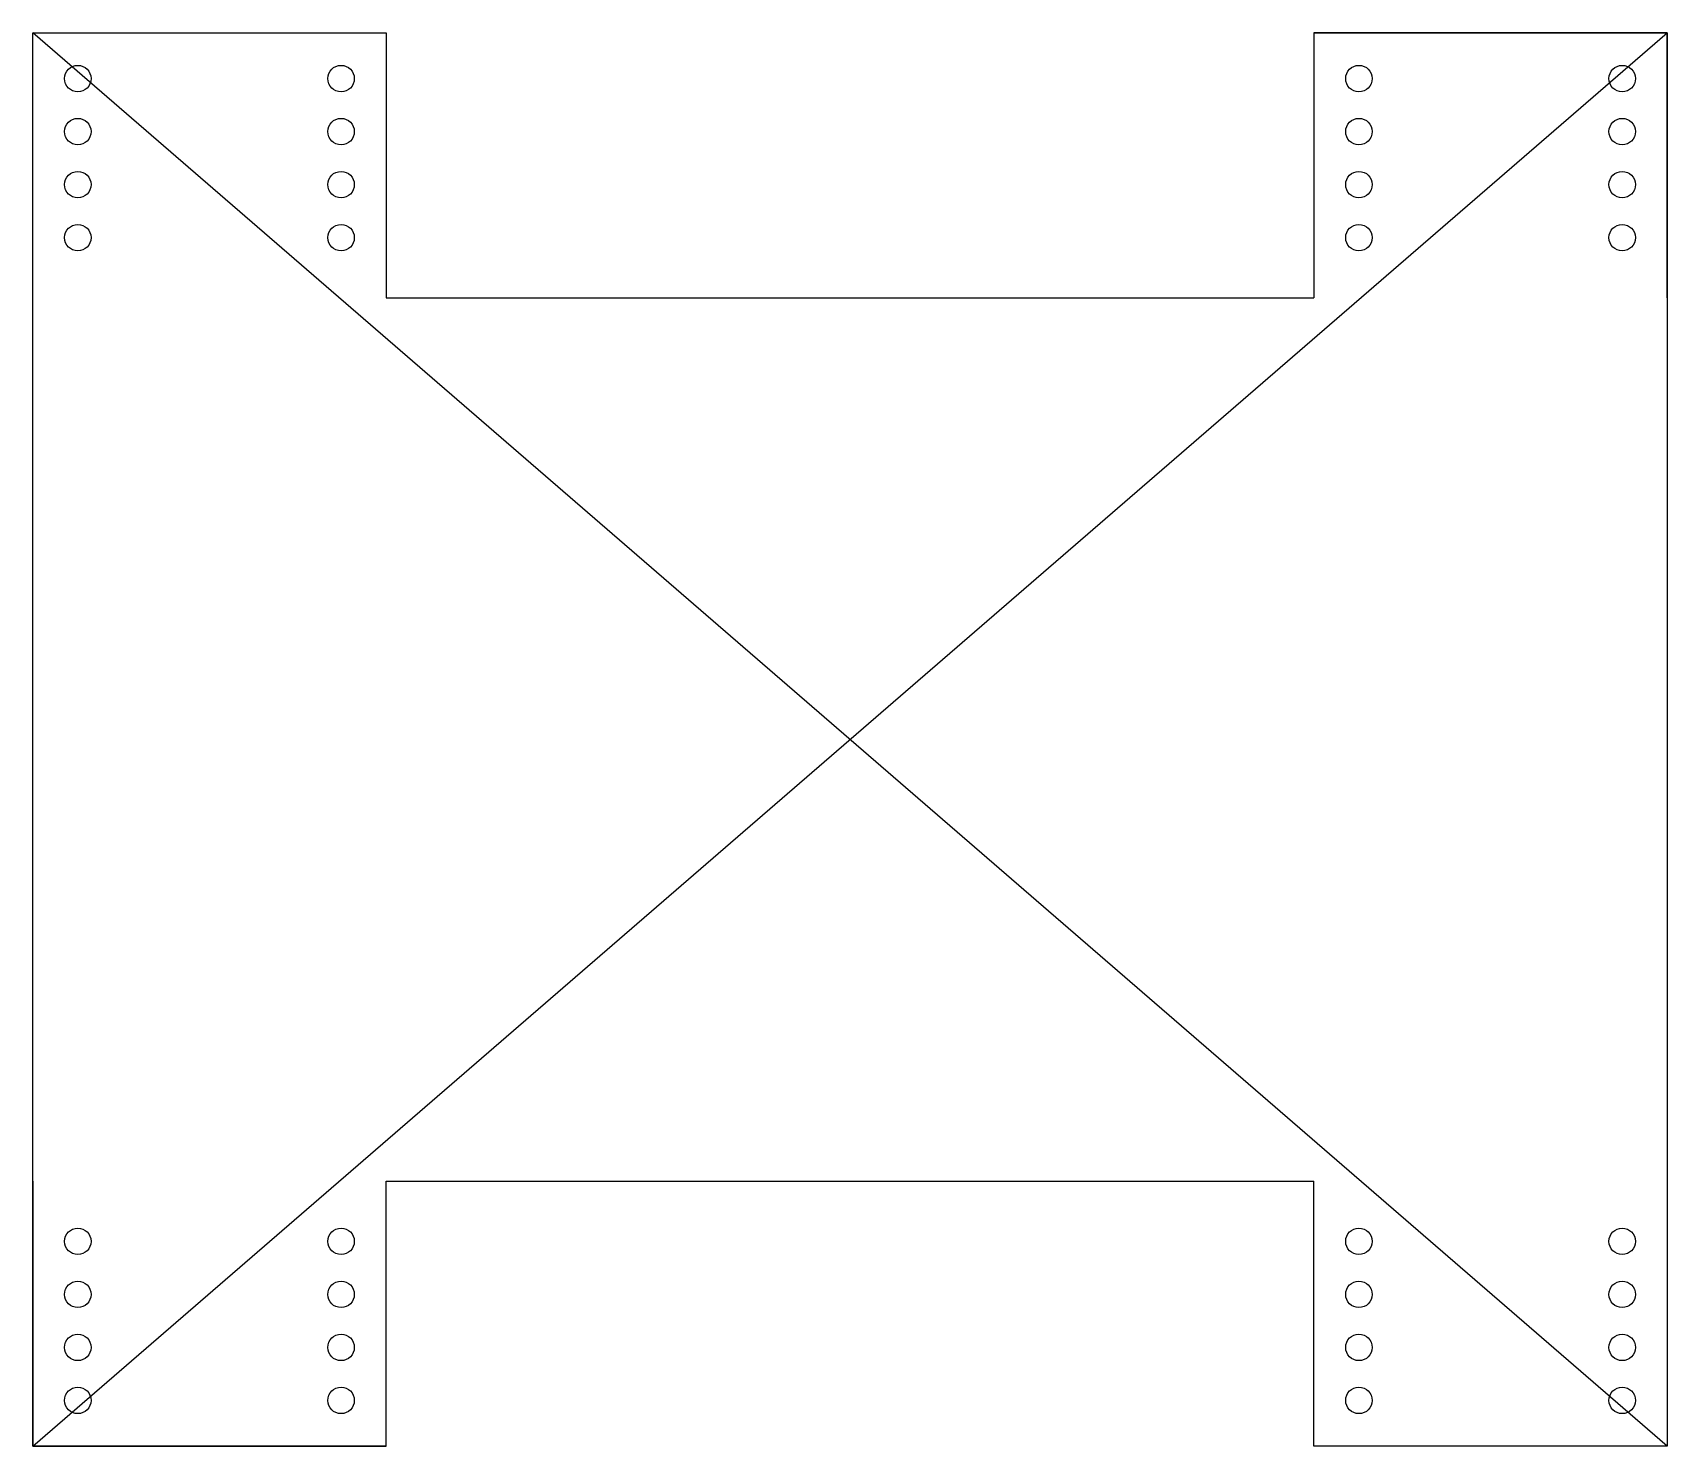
# Model space of a CAD drawing. Header units: millimetres. Extents: x -92 to 92, y -80 to 80.
import ezdxf

# ---------------------------------------------------------------- set-up
doc = ezdxf.new("R2010")
doc.units = ezdxf.units.MM
doc.header["$MEASUREMENT"] = 0
doc.layers.add('ROBO RACE FINAL CHASIS v1_Sketch1', color=7, linetype='Continuous')

msp = doc.modelspace()

# ---------------------------------------------------------------- linework, layer by layer
at = {"layer": 'ROBO RACE FINAL CHASIS v1_Sketch1'}
for p, q in [((-92.5, 80), (-52.5, 80)), ((-92.5, 50), (-92.5, 80)), ((-92.5, -80), (-92.5, 80)), ((-92.5, -80), (92.5, 80)), ((92.5, -80), (-92.5, 80)), ((-92.5, 80), (-52.5, 80)), ((-52.5, 80), (-52.5, 50)), ((52.5, 80), (52.5, 50)), ((52.5, 80), (92.5, 80)), ((92.5, 80), (52.5, 80)), ((92.5, 80), (92.5, -80)), ((92.5, 50), (92.5, 80)), ((-52.5, 50), (52.5, 50)), ((-92.5, -50), (-92.5, -80)), ((-52.5, -50), (52.5, -50)), ((-52.5, -80), (-52.5, -50)), ((52.5, -80), (52.5, -50)), ((92.5, -50), (92.5, -80)), ((-52.5, -80), (-92.5, -80)), ((-92.5, -80), (-52.5, -80)), ((92.5, -80), (52.5, -80)), ((92.5, -80), (52.5, -80))]:
    msp.add_line(p, q, dxfattribs=at)
for centre in [(-87.4, 74.8), (-57.6, 74.8), (57.6, 74.8), (87.4, 74.8), (-87.4, 68.8), (-57.6, 68.8), (57.6, 68.8), (87.4, 68.8), (-87.4, 62.8), (-57.6, 62.8), (57.6, 62.8), (87.4, 62.8), (-87.4, 56.8), (-57.6, 56.8), (57.6, 56.8), (87.4, 56.8), (-87.4, -56.8), (-57.6, -56.8), (57.6, -56.8), (87.4, -56.8), (-87.4, -62.8), (-57.6, -62.8), (57.6, -62.8), (87.4, -62.8), (-87.4, -68.8), (-57.6, -68.8), (57.6, -68.8), (87.4, -68.8), (-87.4, -74.8), (-57.6, -74.8), (57.6, -74.8), (87.4, -74.8)]:
    msp.add_circle(centre, 1.5, dxfattribs=at)
msp.add_point((0, 0), dxfattribs=at)
msp.add_point((0, 0), dxfattribs=at)

doc.saveas('drawing.dxf')
